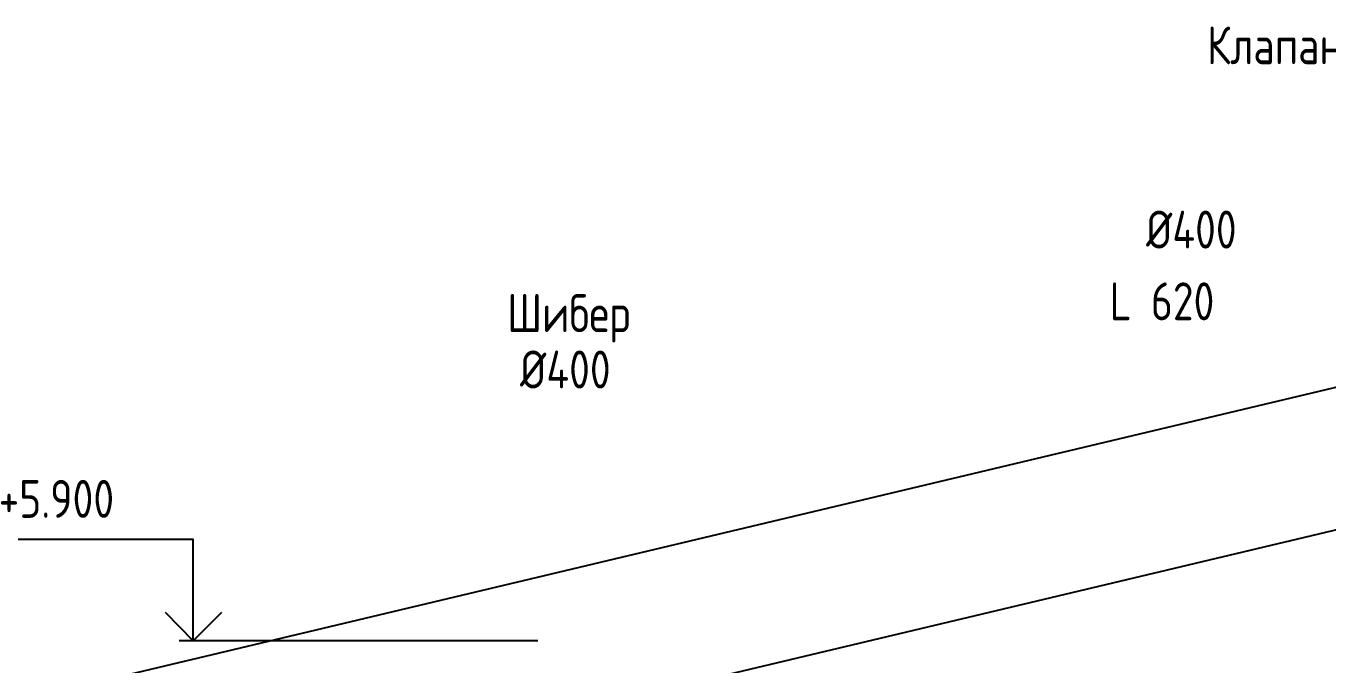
# Model space of a CAD drawing. Header units: metres. Extents: x 20 to 415, y 5 to 292.
# Drawn here: x 208.39 to 248.29, y 183.31 to 202.88 of the extents above; entities that cross this region are included whole.
import ezdxf

# ---------------------------------------------------------------- set-up
doc = ezdxf.new("R2010")
doc.units = ezdxf.units.M
doc.layers.add('ВОЗДУХОВОДЫ', color=7, linetype='Continuous')
doc.layers.add('ОБОЗНАЧЕНИЯ', color=7, linetype='Continuous')
doc.styles.add('GOST', font='isocpeur.ttf')

msp = doc.modelspace()

# ---------------------------------------------------------------- linework, layer by layer
at = {"layer": 'ВОЗДУХОВОДЫ'}
for points in [[(255.003, 193.349), (198.627, 179.943)], [(220.046, 180.674), (255.995, 189.23)]]:
    msp.add_lwpolyline(points, dxfattribs=at)
at = {"layer": 'ОБОЗНАЧЕНИЯ'}
for points in [[(213.512, 184.044), (213.512, 187.152), (206.21, 187.152)], [(212.651, 184.924), (213.512, 184.044), (214.392, 184.924)], [(224.072, 184.044), (213.081, 184.044)]]:
    msp.add_lwpolyline(points, dxfattribs=at)

# ---------------------------------------------------------------- texts
at = {"layer": 'ОБОЗНАЧЕНИЯ', "style": 'GOST', "width": 0.8}
for s, height, p in [('Клапан воздушный с приводом', 1.16149, (244.581, 201.715)), ('%%c400', 1.1615, (242.714, 196.067)), ('L 620', 1.1615, (241.602, 193.869)), ('Шибер', 1.1615, (223.133, 193.505)), ('%%c400', 1.1615, (223.53, 191.78)), ('+5.900', 1.1615, (207.549, 187.816))]:
    msp.add_text(s, height=height, dxfattribs=at).set_placement(p)

doc.saveas('drawing.dxf')
